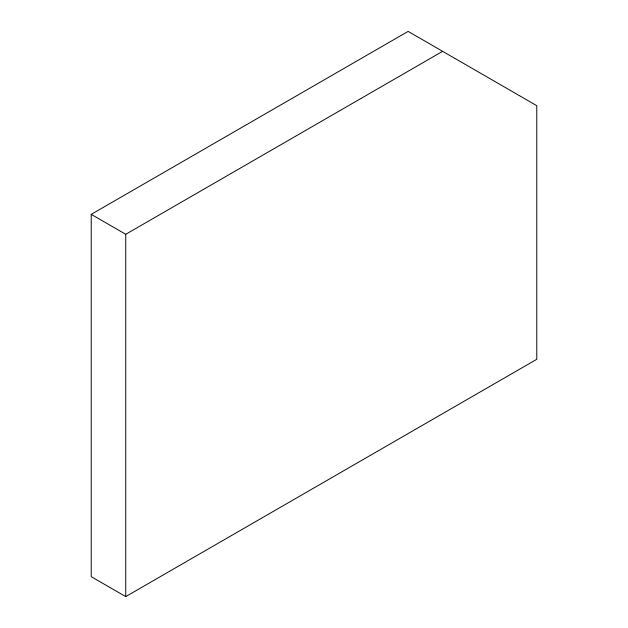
<?xml version="1.0" encoding="UTF-8"?>
<svg xmlns="http://www.w3.org/2000/svg" width="628" height="628" viewBox="0 0 628 628"><rect width="100%" height="100%" fill="white"/><g stroke="black" fill="none" stroke-linecap="round" stroke-linejoin="round"><path stroke-width="0.94" d="M91.225 214.36L408.129 31.4L536.775 105.677L536.775 359.295L125.741 596.6L91.225 576.677L91.225 214.36L125.741 234.291L442.646 51.323M125.741 234.291L125.741 596.6"/></g></svg>
